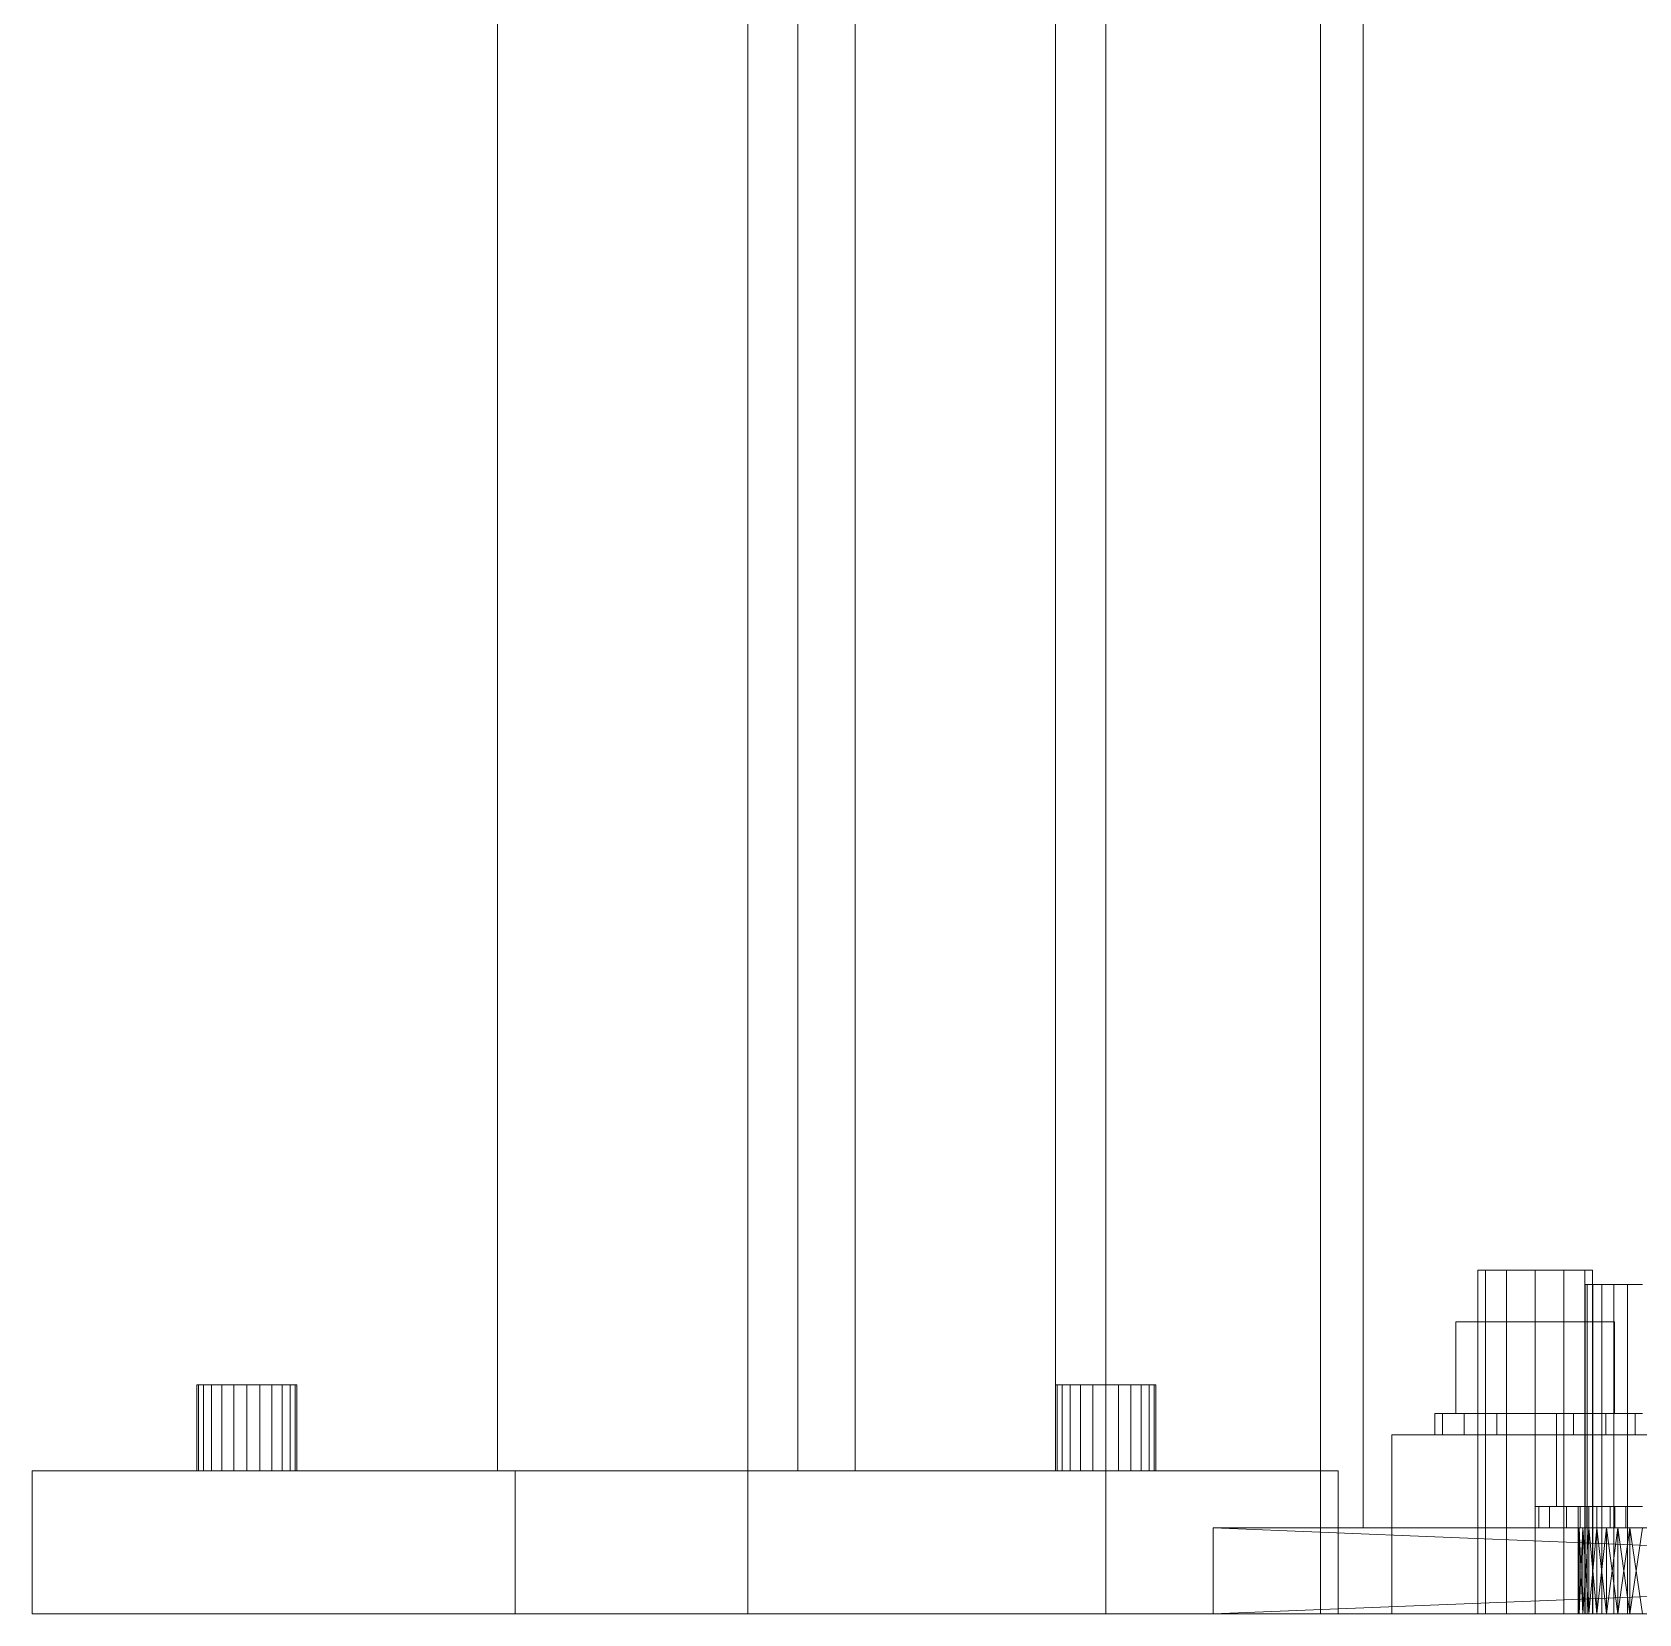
# Model space of a CAD drawing. Header units: millimetres. Extents: x -191664 to 191490, y -197311 to 10263.
# Drawn here: x 160 to 384.5, y -32000 to -31779 of the extents above; entities that cross this region are included whole.
import ezdxf

# ---------------------------------------------------------------- set-up
doc = ezdxf.new("R2010")
doc.units = ezdxf.units.MM
for name, color, linetype, lineweight in [('frontal_briquetadora', 7, 'Continuous', 0), ('frontal_C01', 7, 'Continuous', 0), ('frontal_C02', 7, 'Continuous', 0), ('frontal_C03', 7, 'Continuous', 0), ('frontal_C05', 7, 'Continuous', 0), ('frontal_dos-mix', 7, 'Continuous', 0)]:
    doc.layers.add(name, color=color, linetype=linetype, lineweight=lineweight)

msp = doc.modelspace()

# ---------------------------------------------------------------- linework, layer by layer
at = {"layer": 'frontal_briquetadora', "color": 8, "true_color": 0x657a85}
for p, q in [((340, -31988), (340, -30950)), ((346, -31988), (346, -30950)), ((340, -31988), (346, -31988)), ((346, -31988), (484, -31988))]:
    msp.add_line(p, q, dxfattribs=at)
at = {"layer": 'frontal_briquetadora', "color": 9, "true_color": 0xaeb9be}
for p, q in [((377.27, -31954), (377, -31954)), ((377, -32000), (377, -31954)), ((378.07, -31954), (377.27, -31954)), ((377.27, -32000), (377.27, -31954)), ((379.34, -31954), (378.07, -31954)), ((378.07, -32000), (378.07, -31954)), ((381, -31954), (379.34, -31954)), ((379.34, -32000), (379.34, -31954)), ((382.93, -31954), (381, -31954)), ((381, -32000), (381, -31954)), ((385, -31954), (382.93, -31954)), ((382.93, -32000), (382.93, -31954)), ((377.27, -32000), (377, -32000)), ((378.07, -32000), (377.27, -32000)), ((379.34, -32000), (378.07, -32000)), ((381, -32000), (379.34, -32000)), ((382.93, -32000), (381, -32000)), ((382.93, -32000), (385, -32000))]:
    msp.add_line(p, q, dxfattribs=at)
at = {"layer": 'frontal_briquetadora', "color": 252, "true_color": 0x8ba19a}
for p, q in [((373.01, -31985), (373.01, -31972)), ((373.01, -31972), (385, -31972)), ((373.01, -31972), (378.07, -31972)), ((385, -31972), (378.07, -31972)), ((378.07, -31972), (378.07, -31985)), ((370, -31988), (370, -31985)), ((370, -31985), (370.51, -31985)), ((370, -31985), (376, -31985)), ((370.51, -31988), (370.51, -31985)), ((370.51, -31985), (372.01, -31985)), ((370.51, -31985), (376.31, -31985)), ((372.01, -31988), (372.01, -31985)), ((372.01, -31985), (374.39, -31985)), ((372.01, -31985), (377.21, -31985)), ((385, -31985), (373.01, -31985)), ((378.07, -31985), (373.01, -31985)), ((374.39, -31988), (374.39, -31985)), ((374.39, -31985), (377.5, -31985)), ((374.39, -31985), (378.64, -31985)), ((376.31, -31985), (376, -31985)), ((376, -31985), (376, -31988)), ((377.21, -31985), (376.31, -31985)), ((376.31, -31985), (376.31, -31988)), ((378.64, -31985), (377.21, -31985)), ((377.21, -31985), (377.21, -31988)), ((377.5, -31988), (377.5, -31985)), ((377.5, -31985), (381.12, -31985)), ((377.5, -31985), (380.5, -31985)), ((378.07, -31985), (385, -31985)), ((380.5, -31985), (378.64, -31985)), ((378.64, -31985), (378.64, -31988)), ((382.67, -31985), (380.5, -31985)), ((380.5, -31985), (380.5, -31988)), ((381.12, -31988), (381.12, -31985)), ((381.12, -31985), (385, -31985)), ((381.12, -31985), (382.67, -31985)), ((385, -31985), (382.67, -31985)), ((382.67, -31985), (382.67, -31988)), ((370.51, -31988), (370, -31988)), ((376, -31988), (370, -31988)), ((372.01, -31988), (370.51, -31988)), ((376.31, -31988), (370.51, -31988)), ((374.39, -31988), (372.01, -31988)), ((377.21, -31988), (372.01, -31988)), ((377.5, -31988), (374.39, -31988)), ((378.64, -31988), (374.39, -31988)), ((376, -31988), (376.31, -31988)), ((376.31, -31988), (377.21, -31988)), ((377.21, -31988), (378.64, -31988)), ((381.12, -31988), (377.5, -31988)), ((380.5, -31988), (377.5, -31988)), ((378.64, -31988), (380.5, -31988)), ((380.5, -31988), (382.67, -31988)), ((385, -31988), (381.12, -31988)), ((382.67, -31988), (381.12, -31988)), ((382.67, -31988), (385, -31988))]:
    msp.add_line(p, q, dxfattribs=at)
at = {"layer": 'frontal_briquetadora', "color": 252, "true_color": 0x82929a}
for p, q in [((565, -31988), (325, -31988)), ((325, -31988), (563.24, -31988)), ((325, -31988), (385, -31988)), ((386.76, -31988), (325, -31988)), ((325, -31988), (383.24, -31988)), ((625, -31988), (325, -31988)), ((325, -31988), (561.56, -31988)), ((388.44, -31988), (325, -31988)), ((325, -31988), (381.56, -31988)), ((325, -31988), (560, -31988)), ((390, -31988), (325, -31988)), ((325, -31988), (380, -31988)), ((325, -31988), (558.64, -31988)), ((325, -31988), (378.64, -31988)), ((325, -31988), (557.52, -31988)), ((325, -31988), (377.52, -31988)), ((325, -31988), (556.69, -31988)), ((325, -31988), (376.69, -31988)), ((325, -31988), (556.17, -31988)), ((325, -31988), (376.17, -31988)), ((325, -31988), (556, -31988)), ((325, -31988), (376, -31988)), ((566.76, -31988), (325, -31988)), ((325, -32000), (325, -31988)), ((625, -32000), (325, -31988)), ((325, -32000), (625, -31988)), ((376, -31988), (376.17, -31988)), ((385, -31988), (376, -31988)), ((383.24, -31988), (376, -31988)), ((381.56, -31988), (376, -31988)), ((380, -31988), (376, -31988)), ((378.64, -31988), (376, -31988)), ((377.52, -31988), (376, -31988)), ((376, -32000), (376.17, -31988)), ((376, -32000), (376, -31988)), ((376.17, -32000), (376, -31988)), ((376.17, -31988), (376.69, -31988)), ((385, -31988), (376.17, -31988)), ((376.17, -32000), (376.69, -31988)), ((376.17, -32000), (376.17, -31988)), ((376.69, -32000), (376.17, -31988)), ((376.69, -31988), (377.52, -31988)), ((385, -31988), (376.69, -31988)), ((376.69, -32000), (377.52, -31988)), ((376.69, -32000), (376.69, -31988)), ((377.52, -32000), (376.69, -31988)), ((377.52, -31988), (378.64, -31988)), ((385, -31988), (377.52, -31988)), ((377.52, -32000), (378.64, -31988)), ((377.52, -32000), (377.52, -31988)), ((378.64, -32000), (377.52, -31988)), ((378.64, -31988), (380, -31988)), ((385, -31988), (378.64, -31988)), ((378.64, -32000), (380, -31988)), ((378.64, -32000), (378.64, -31988)), ((380, -32000), (378.64, -31988)), ((380, -31988), (381.56, -31988)), ((385, -31988), (380, -31988)), ((380, -32000), (381.56, -31988)), ((380, -32000), (380, -31988)), ((381.56, -32000), (380, -31988)), ((381.56, -31988), (383.24, -31988)), ((385, -31988), (381.56, -31988)), ((381.56, -32000), (383.24, -31988)), ((381.56, -32000), (381.56, -31988)), ((383.24, -32000), (381.56, -31988)), ((383.24, -31988), (385, -31988)), ((383.24, -32000), (385, -31988)), ((383.24, -32000), (383.24, -31988)), ((385, -32000), (383.24, -31988)), ((325, -32000), (565, -32000)), ((563.24, -32000), (325, -32000)), ((385, -32000), (325, -32000)), ((325, -32000), (386.76, -32000)), ((383.24, -32000), (325, -32000)), ((325, -32000), (625, -32000)), ((561.56, -32000), (325, -32000)), ((325, -32000), (388.44, -32000)), ((381.56, -32000), (325, -32000)), ((560, -32000), (325, -32000)), ((325, -32000), (390, -32000)), ((380, -32000), (325, -32000)), ((558.64, -32000), (325, -32000)), ((378.64, -32000), (325, -32000)), ((557.52, -32000), (325, -32000)), ((377.52, -32000), (325, -32000)), ((556.69, -32000), (325, -32000)), ((376.69, -32000), (325, -32000)), ((556.17, -32000), (325, -32000)), ((376.17, -32000), (325, -32000)), ((556, -32000), (325, -32000)), ((376, -32000), (325, -32000)), ((325, -32000), (566.76, -32000)), ((376.17, -32000), (376, -32000)), ((376, -32000), (385, -32000)), ((376, -32000), (383.24, -32000)), ((376, -32000), (381.56, -32000)), ((376, -32000), (380, -32000)), ((376, -32000), (378.64, -32000)), ((376, -32000), (377.52, -32000)), ((376.69, -32000), (376.17, -32000)), ((376.17, -32000), (385, -32000)), ((377.52, -32000), (376.69, -32000)), ((376.69, -32000), (385, -32000)), ((378.64, -32000), (377.52, -32000)), ((377.52, -32000), (385, -32000)), ((380, -32000), (378.64, -32000)), ((378.64, -32000), (385, -32000)), ((381.56, -32000), (380, -32000)), ((380, -32000), (385, -32000)), ((383.24, -32000), (381.56, -32000)), ((381.56, -32000), (385, -32000)), ((385, -32000), (383.24, -32000))]:
    msp.add_line(p, q, dxfattribs=at)
at = {"layer": 'frontal_C01', "color": 9, "true_color": 0xaebcc4}
for p, q in [((363.07, -31952), (362, -31952)), ((362, -32000), (362, -31952)), ((366, -31952), (363.07, -31952)), ((363.07, -32000), (363.07, -31952)), ((370, -31952), (366, -31952)), ((366, -32000), (366, -31952)), ((370, -31952), (374, -31952)), ((370, -31952), (370, -32000)), ((374, -31952), (376.93, -31952)), ((374, -32000), (374, -31952)), ((376.93, -31952), (378, -31952)), ((376.93, -32000), (376.93, -31952)), ((378, -32000), (378, -31952)), ((370, -31959.2), (358.91, -31959.2)), ((358.91, -31972), (358.91, -31959.2)), ((370, -31959.2), (381.09, -31959.2)), ((370, -31959.2), (370, -31972)), ((381.09, -31972), (381.09, -31959.2)), ((357.07, -31972), (356, -31972)), ((356, -31975), (356, -31972)), ((360.1, -31972), (357.07, -31972)), ((357.07, -31975), (357.07, -31972)), ((358.91, -31972), (370, -31972)), ((364.64, -31972), (360.1, -31972)), ((360.1, -31975), (360.1, -31972)), ((370, -31972), (364.64, -31972)), ((364.64, -31975), (364.64, -31972)), ((370, -31972), (375.36, -31972)), ((370, -31972), (370, -31975)), ((370, -31972), (381.09, -31972)), ((375.36, -31972), (379.9, -31972)), ((375.36, -31975), (375.36, -31972)), ((379.9, -31972), (382.93, -31972)), ((379.9, -31975), (379.9, -31972)), ((382.93, -31972), (384, -31972)), ((382.93, -31975), (382.93, -31972)), ((384, -31975), (384, -31972)), ((357.07, -31975), (356, -31975)), ((360.1, -31975), (357.07, -31975)), ((364.64, -31975), (360.1, -31975)), ((364.64, -31975), (370, -31975)), ((370, -31975), (375.36, -31975)), ((375.36, -31975), (379.9, -31975)), ((379.9, -31975), (382.93, -31975)), ((382.93, -31975), (384, -31975)), ((363.07, -32000), (362, -32000)), ((366, -32000), (363.07, -32000)), ((366, -32000), (370, -32000)), ((370, -32000), (374, -32000)), ((374, -32000), (376.93, -32000)), ((376.93, -32000), (378, -32000))]:
    msp.add_line(p, q, dxfattribs=at)
at = {"layer": 'frontal_C01', "color": 251, "true_color": 0x4e626d}
for p, q in [((350, -31975), (510, -31975)), ((350, -32000), (350, -31975)), ((350, -32000), (510, -32000))]:
    msp.add_line(p, q, dxfattribs=at)
at = {"layer": 'frontal_C02', "color": 9, "true_color": 0xaebcc4}
for p, q in [((363.07, -31952), (362, -31952)), ((362, -32000), (362, -31952)), ((366, -31952), (363.07, -31952)), ((363.07, -32000), (363.07, -31952)), ((370, -31952), (366, -31952)), ((366, -32000), (366, -31952)), ((370, -31952), (374, -31952)), ((370, -31952), (370, -32000)), ((374, -31952), (376.93, -31952)), ((374, -32000), (374, -31952)), ((376.93, -31952), (378, -31952)), ((376.93, -32000), (376.93, -31952)), ((378, -32000), (378, -31952)), ((370, -31959.2), (358.91, -31959.2)), ((358.91, -31972), (358.91, -31959.2)), ((370, -31959.2), (381.09, -31959.2)), ((370, -31959.2), (370, -31972)), ((381.09, -31972), (381.09, -31959.2)), ((357.07, -31972), (356, -31972)), ((356, -31975), (356, -31972)), ((360.1, -31972), (357.07, -31972)), ((357.07, -31975), (357.07, -31972)), ((358.91, -31972), (370, -31972)), ((364.64, -31972), (360.1, -31972)), ((360.1, -31975), (360.1, -31972)), ((370, -31972), (364.64, -31972)), ((364.64, -31975), (364.64, -31972)), ((370, -31972), (375.36, -31972)), ((370, -31972), (370, -31975)), ((370, -31972), (381.09, -31972)), ((375.36, -31972), (379.9, -31972)), ((375.36, -31975), (375.36, -31972)), ((379.9, -31972), (382.93, -31972)), ((379.9, -31975), (379.9, -31972)), ((382.93, -31972), (384, -31972)), ((382.93, -31975), (382.93, -31972)), ((384, -31975), (384, -31972)), ((357.07, -31975), (356, -31975)), ((360.1, -31975), (357.07, -31975)), ((364.64, -31975), (360.1, -31975)), ((364.64, -31975), (370, -31975)), ((370, -31975), (375.36, -31975)), ((375.36, -31975), (379.9, -31975)), ((379.9, -31975), (382.93, -31975)), ((382.93, -31975), (384, -31975)), ((363.07, -32000), (362, -32000)), ((366, -32000), (363.07, -32000)), ((366, -32000), (370, -32000)), ((370, -32000), (374, -32000)), ((374, -32000), (376.93, -32000)), ((376.93, -32000), (378, -32000))]:
    msp.add_line(p, q, dxfattribs=at)
at = {"layer": 'frontal_C02', "color": 251, "true_color": 0x4e626d}
for p, q in [((350, -31975), (510, -31975)), ((350, -32000), (350, -31975)), ((350, -32000), (510, -32000))]:
    msp.add_line(p, q, dxfattribs=at)
at = {"layer": 'frontal_C03', "color": 9, "true_color": 0xaebcc4}
for p, q in [((363.07, -31952), (362, -31952)), ((362, -32000), (362, -31952)), ((366, -31952), (363.07, -31952)), ((363.07, -32000), (363.07, -31952)), ((370, -31952), (366, -31952)), ((366, -32000), (366, -31952)), ((370, -31952), (374, -31952)), ((370, -31952), (370, -32000)), ((374, -31952), (376.93, -31952)), ((374, -32000), (374, -31952)), ((376.93, -31952), (378, -31952)), ((376.93, -32000), (376.93, -31952)), ((378, -32000), (378, -31952)), ((370, -31959.2), (358.91, -31959.2)), ((358.91, -31972), (358.91, -31959.2)), ((370, -31959.2), (381.09, -31959.2)), ((370, -31959.2), (370, -31972)), ((381.09, -31972), (381.09, -31959.2)), ((357.07, -31972), (356, -31972)), ((356, -31975), (356, -31972)), ((360.1, -31972), (357.07, -31972)), ((357.07, -31975), (357.07, -31972)), ((358.91, -31972), (370, -31972)), ((364.64, -31972), (360.1, -31972)), ((360.1, -31975), (360.1, -31972)), ((370, -31972), (364.64, -31972)), ((364.64, -31975), (364.64, -31972)), ((370, -31972), (375.36, -31972)), ((370, -31972), (370, -31975)), ((370, -31972), (381.09, -31972)), ((375.36, -31972), (379.9, -31972)), ((375.36, -31975), (375.36, -31972)), ((379.9, -31972), (382.93, -31972)), ((379.9, -31975), (379.9, -31972)), ((382.93, -31972), (384, -31972)), ((382.93, -31975), (382.93, -31972)), ((384, -31975), (384, -31972)), ((357.07, -31975), (356, -31975)), ((360.1, -31975), (357.07, -31975)), ((364.64, -31975), (360.1, -31975)), ((364.64, -31975), (370, -31975)), ((370, -31975), (375.36, -31975)), ((375.36, -31975), (379.9, -31975)), ((379.9, -31975), (382.93, -31975)), ((382.93, -31975), (384, -31975)), ((363.07, -32000), (362, -32000)), ((366, -32000), (363.07, -32000)), ((366, -32000), (370, -32000)), ((370, -32000), (374, -32000)), ((374, -32000), (376.93, -32000)), ((376.93, -32000), (378, -32000))]:
    msp.add_line(p, q, dxfattribs=at)
at = {"layer": 'frontal_C03', "color": 251, "true_color": 0x4e626d}
for p, q in [((350, -31975), (510, -31975)), ((350, -32000), (350, -31975)), ((350, -32000), (510, -32000))]:
    msp.add_line(p, q, dxfattribs=at)
at = {"layer": 'frontal_C05', "color": 251, "true_color": 0x596770}
for p, q in [((260, -31980), (260, -31030)), ((267, -31980), (267, -31030)), ((303, -31980), (303, -31030)), ((310, -31980), (310, -31030)), ((227.5, -31980), (342.5, -31980)), ((227.5, -32000), (227.5, -31980)), ((260, -31980), (310, -31980)), ((260, -31980), (267, -31980)), ((260, -32000), (260, -31980)), ((303, -31980), (310, -31980)), ((310, -32000), (310, -31980)), ((342.5, -32000), (342.5, -31980)), ((227.5, -32000), (342.5, -32000)), ((260, -32000), (310, -32000))]:
    msp.add_line(p, q, dxfattribs=at)
at = {"layer": 'frontal_dos-mix', "color": 139, "true_color": 0x344b58}
for p, q in [((225, -31980), (225, -29282.5)), ((275, -31980), (275, -29282.5)), ((160, -31980), (340, -31980)), ((160, -32000), (160, -31980)), ((275, -31980), (225, -31980)), ((340, -32000), (340, -31980)), ((160, -32000), (340, -32000))]:
    msp.add_line(p, q, dxfattribs=at)
at = {"layer": 'frontal_dos-mix', "color": 9, "true_color": 0xb9c5c9}
for p, q in [((183.24, -31968), (183, -31968)), ((183, -31980), (183, -31968)), ((183.94, -31968), (183.24, -31968)), ((183.24, -31980), (183.24, -31968)), ((185.05, -31968), (183.94, -31968)), ((183.94, -31980), (183.94, -31968)), ((186.5, -31968), (185.05, -31968)), ((185.05, -31980), (185.05, -31968)), ((188.19, -31968), (186.5, -31968)), ((186.5, -31980), (186.5, -31968)), ((190, -31968), (188.19, -31968)), ((188.19, -31980), (188.19, -31968)), ((190, -31968), (191.81, -31968)), ((190, -31968), (190, -31980)), ((191.81, -31968), (193.5, -31968)), ((191.81, -31980), (191.81, -31968)), ((193.5, -31968), (194.95, -31968)), ((193.5, -31980), (193.5, -31968)), ((194.95, -31968), (196.06, -31968)), ((194.95, -31980), (194.95, -31968)), ((196.06, -31968), (196.76, -31968)), ((196.06, -31980), (196.06, -31968)), ((196.76, -31968), (197, -31968)), ((196.76, -31980), (196.76, -31968)), ((197, -31980), (197, -31968)), ((303.24, -31968), (303, -31968)), ((303, -31980), (303, -31968)), ((303.94, -31968), (303.24, -31968)), ((303.24, -31980), (303.24, -31968)), ((305.05, -31968), (303.94, -31968)), ((303.94, -31980), (303.94, -31968)), ((306.5, -31968), (305.05, -31968)), ((305.05, -31980), (305.05, -31968)), ((308.19, -31968), (306.5, -31968)), ((306.5, -31980), (306.5, -31968)), ((310, -31968), (308.19, -31968)), ((308.19, -31980), (308.19, -31968)), ((310, -31968), (311.81, -31968)), ((310, -31968), (310, -31980)), ((311.81, -31968), (313.5, -31968)), ((311.81, -31980), (311.81, -31968)), ((313.5, -31968), (314.95, -31968)), ((313.5, -31980), (313.5, -31968)), ((314.95, -31968), (316.06, -31968)), ((314.95, -31980), (314.95, -31968)), ((316.06, -31968), (316.76, -31968)), ((316.06, -31980), (316.06, -31968)), ((316.76, -31968), (317, -31968)), ((316.76, -31980), (316.76, -31968)), ((317, -31980), (317, -31968)), ((183.24, -31980), (183, -31980)), ((183.94, -31980), (183.24, -31980)), ((185.05, -31980), (183.94, -31980)), ((186.5, -31980), (185.05, -31980)), ((188.19, -31980), (186.5, -31980)), ((190, -31980), (188.19, -31980)), ((191.81, -31980), (190, -31980)), ((191.81, -31980), (193.5, -31980)), ((193.5, -31980), (194.95, -31980)), ((194.95, -31980), (196.06, -31980)), ((196.06, -31980), (196.76, -31980)), ((196.76, -31980), (197, -31980)), ((303.24, -31980), (303, -31980)), ((303.94, -31980), (303.24, -31980)), ((305.05, -31980), (303.94, -31980)), ((306.5, -31980), (305.05, -31980)), ((308.19, -31980), (306.5, -31980)), ((310, -31980), (308.19, -31980)), ((311.81, -31980), (310, -31980)), ((311.81, -31980), (313.5, -31980)), ((313.5, -31980), (314.95, -31980)), ((314.95, -31980), (316.06, -31980)), ((316.06, -31980), (316.76, -31980)), ((316.76, -31980), (317, -31980))]:
    msp.add_line(p, q, dxfattribs=at)

doc.saveas('drawing.dxf')
